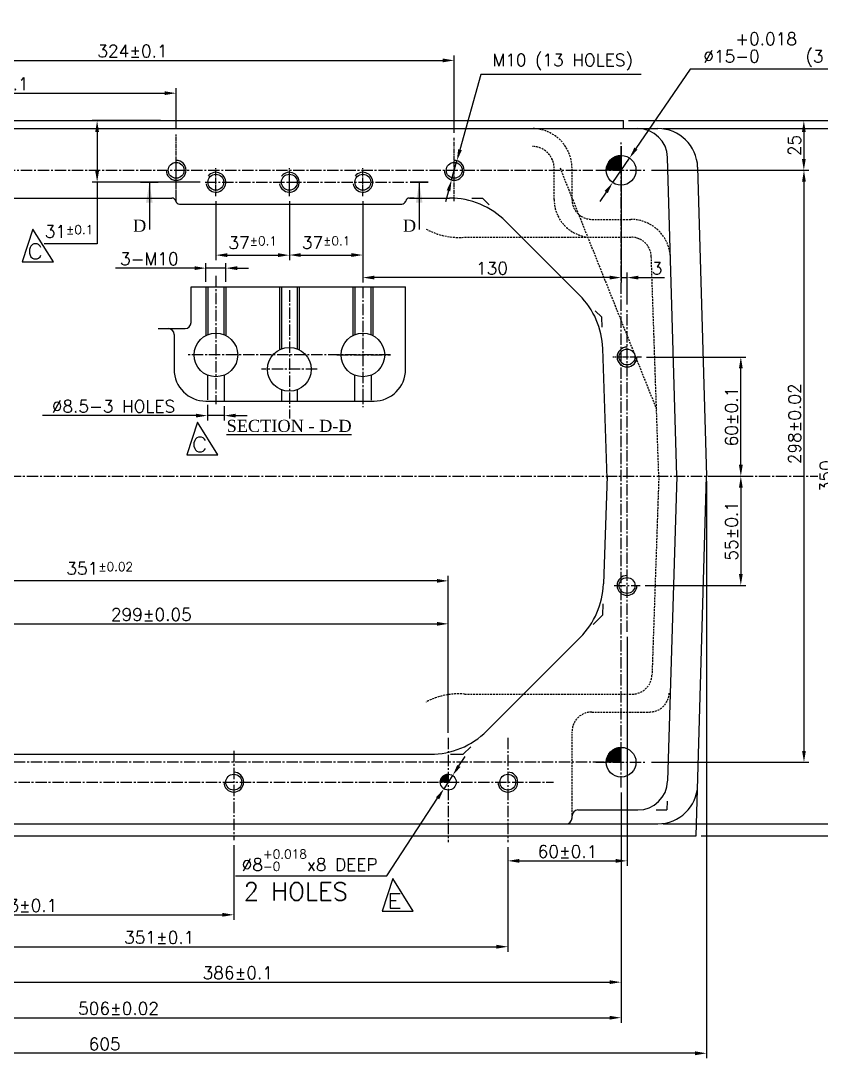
# Model space of a CAD drawing. Header units: millimetres. Extents: x -4466 to 20635, y -2270 to 9154.
# Drawn here: x 16196 to 16599, y 8111 to 8633 of the extents above; entities that cross this region are included whole.
import ezdxf

# ---------------------------------------------------------------- set-up
doc = ezdxf.new("R2010")
doc.units = ezdxf.units.MM
doc.header["$LTSCALE"] = 0.3
doc.header["$PDSIZE"] = -50
doc.linetypes.add('CENTER2', pattern=[28.575, 19.05, -3.175, 3.175, -3.175])
doc.linetypes.add('HIDDEN2', pattern=[4.7625, 3.175, -1.5875])
doc.layers.add('AM_8', color=1, linetype='Continuous', lineweight=25)
doc.layers.add('center', color=1, linetype='CENTER2')
doc.layers.add('hidden', color=4, linetype='HIDDEN2')
doc.styles.add('ROMANTIC', font='romantic.ttf')
doc.styles.add('rs', font='romans.shx')
doc.styles.get("Standard").update_dxf_attribs({"font": 'romans.shx'})
doc.dimstyles.new('ISO-25', dxfattribs={"dimscale": 2.5, "dimtxt": 2.5, "dimasz": 2.5, "dimexe": 0.7, "dimexo": 0.625, "dimtad": 1, "dimdec": 3, "dimlfac": -1, "dimzin": 9, "dimdsep": 46, "dimtxsty": 'Standard', "dimcen": 2.5, "dimclrd": 1, "dimclre": 1, "dimclrt": 7, "dimazin": 0, "dimtfac": 0.65, "dimtdec": 3, "dimtmove": 0, "dimatfit": 3, "dimfxl": 0.7, "dimtolj": 1, "dimarcsym": 0})
doc.dimstyles.new('sarab', dxfattribs={"dimscale": 3, "dimtxt": 2.5, "dimasz": 2.3, "dimexe": 1, "dimexo": 1, "dimtad": 1, "dimdec": 3, "dimdsep": 46, "dimtxsty": 'rs', "dimcen": 0, "dimclrd": 1, "dimclre": 1, "dimclrt": 7, "dimadec": 3, "dimazin": 2, "dimtfac": 1, "dimtdec": 3, "dimtmove": 0, "dimatfit": 3, "dimfxl": 1, "dimarcsym": 0})
doc.dimstyles.new('sarab$0', dxfattribs={"dimscale": 3, "dimtxt": 2.5, "dimasz": 2.3, "dimexe": 1, "dimexo": 1, "dimtad": 1, "dimdec": 3, "dimdsep": 46, "dimtxsty": 'rs', "dimcen": 0, "dimclrd": 1, "dimclre": 1, "dimclrt": 7, "dimadec": 3, "dimazin": 2, "dimtfac": 1, "dimtdec": 3, "dimtmove": 0, "dimatfit": 3, "dimfxl": 1, "dimarcsym": 0})
doc.dimstyles.new('sarab$3', dxfattribs={"dimscale": 3, "dimtxt": 2.5, "dimasz": 2.3, "dimexe": 1, "dimexo": 1, "dimtad": 1, "dimdec": 3, "dimdsep": 46, "dimtxsty": 'rs', "dimcen": 0, "dimclrd": 1, "dimclre": 1, "dimclrt": 7, "dimadec": 3, "dimazin": 2, "dimtfac": 1, "dimtdec": 3, "dimtmove": 0, "dimatfit": 3, "dimfxl": 1, "dimarcsym": 0})
pattern_1 = [(45, (12785.60478, 5609.62534), (-0.0707106781, 0.0707106781), [])]

# ---------------------------------------------------------------- blocks, each defined once
blk = doc.blocks.new('*D691')
at = {"color": 1, "lineweight": -2, "transparency": 16777216}
for p, q in [((16541.52, 8401.45), (16541.52, 8110.95)), ((15936.52, 8174.45), (15936.52, 8110.95)), ((16535.77, 8113.45), (15942.27, 8113.45))]:
    blk.add_line(p, q, dxfattribs=at)
at = {"color": 1, "transparency": 16777216}
for points in [[(15942.27, 8114.41), (15942.27, 8112.49), (15936.52, 8113.45)], [(16535.77, 8114.41), (16535.77, 8112.49), (16541.52, 8113.45)]]:
    blk.add_solid(points, dxfattribs=at)
at = {"layer": 'Defpoints', "color": 0, "transparency": 16777216}
for p in [(16541.52, 8403.95), (15936.52, 8176.95), (15936.52, 8113.45)]:
    blk.add_point(p, dxfattribs=at)
at = {"color": 7, "transparency": 16777216, "insert": (16238.51, 8118.13), "char_height": 6.25, "attachment_point": 5, "style": 'rs'}
blk.add_mtext('605', dxfattribs=at)
blk = doc.blocks.new('*D652')
at = {"color": 1, "lineweight": -2, "transparency": 16777216}
for p, q in [((16090.52, 8218.89), (16090.52, 8180.66)), ((16303.52, 8218.27), (16303.52, 8180.66)), ((16096.27, 8183.16), (16297.77, 8183.16))]:
    blk.add_line(p, q, dxfattribs=at)
at = {"color": 1, "transparency": 16777216}
for points in [[(16096.27, 8184.12), (16096.27, 8182.21), (16090.52, 8183.16)], [(16297.77, 8184.12), (16297.77, 8182.21), (16303.52, 8183.16)]]:
    blk.add_solid(points, dxfattribs=at)
at = {"layer": 'Defpoints', "color": 0, "transparency": 16777216}
for p in [(16090.52, 8221.39), (16303.52, 8220.77), (16303.52, 8183.16)]:
    blk.add_point(p, dxfattribs=at)
at = {"color": 7, "transparency": 16777216, "insert": (16197.02, 8187.85), "char_height": 6.25, "attachment_point": 5, "style": 'rs'}
blk.add_mtext('213±0.1', dxfattribs=at)
blk = doc.blocks.new('*D653')
at = {"color": 1, "lineweight": -2, "transparency": 16777216}
for p, q in [((16090.52, 8220.45), (16090.52, 8164.59)), ((16441.52, 8217.26), (16441.52, 8164.59)), ((16096.27, 8167.09), (16435.77, 8167.09))]:
    blk.add_line(p, q, dxfattribs=at)
at = {"color": 1, "transparency": 16777216}
for points in [[(16096.27, 8168.05), (16096.27, 8166.13), (16090.52, 8167.09)], [(16435.77, 8168.05), (16435.77, 8166.13), (16441.52, 8167.09)]]:
    blk.add_solid(points, dxfattribs=at)
at = {"layer": 'Defpoints', "color": 0, "transparency": 16777216}
for p in [(16090.52, 8222.95), (16441.52, 8219.76), (16441.52, 8167.09)]:
    blk.add_point(p, dxfattribs=at)
at = {"color": 7, "transparency": 16777216, "insert": (16266.02, 8171.77), "char_height": 6.25, "attachment_point": 5, "style": 'rs'}
blk.add_mtext('351±0.1', dxfattribs=at)
blk = doc.blocks.new('*D692')
at = {"color": 1, "lineweight": -2, "transparency": 16777216}
for p, q in [((16498.52, 8244.68), (16498.52, 8146.75)), ((16112.52, 8222.95), (16112.52, 8146.75)), ((16118.27, 8149.25), (16492.77, 8149.25))]:
    blk.add_line(p, q, dxfattribs=at)
at = {"color": 1, "transparency": 16777216}
for points in [[(16118.27, 8150.21), (16118.27, 8148.29), (16112.52, 8149.25)], [(16492.77, 8150.21), (16492.77, 8148.29), (16498.52, 8149.25)]]:
    blk.add_solid(points, dxfattribs=at)
at = {"layer": 'Defpoints', "color": 0, "transparency": 16777216}
for p in [(16498.52, 8247.18), (16112.52, 8225.45), (16498.52, 8149.25)]:
    blk.add_point(p, dxfattribs=at)
at = {"color": 7, "transparency": 16777216, "insert": (16305.52, 8153.94), "char_height": 6.25, "attachment_point": 5, "style": 'rs'}
blk.add_mtext('386±0.1', dxfattribs=at)
blk = doc.blocks.new('*D654')
at = {"color": 1, "lineweight": -2, "transparency": 16777216}
for p, q in [((16513.79, 8557.95), (16593.09, 8557.95)), ((16590.59, 8552.2), (16590.59, 8265.7)), ((16513.79, 8259.95), (16593.09, 8259.95))]:
    blk.add_line(p, q, dxfattribs=at)
at = {"color": 1, "transparency": 16777216}
for points in [[(16589.63, 8552.2), (16591.54, 8552.2), (16590.59, 8557.95)], [(16589.63, 8265.7), (16591.54, 8265.7), (16590.59, 8259.95)]]:
    blk.add_solid(points, dxfattribs=at)
at = {"layer": 'Defpoints', "color": 0, "transparency": 16777216}
for p in [(16511.29, 8557.95), (16511.29, 8259.95), (16590.59, 8259.95)]:
    blk.add_point(p, dxfattribs=at)
at = {"color": 7, "transparency": 16777216, "insert": (16585.9, 8430.34), "char_height": 6.25, "attachment_point": 5, "rotation": 90, "style": 'rs'}
blk.add_mtext('298±0.02', dxfattribs=at)
blk = doc.blocks.new('*D655')
at = {"color": 1, "lineweight": -2, "transparency": 16777216}
for p, q in [((16501.52, 8323.09), (16501.52, 8207.81)), ((16441.52, 8217.26), (16441.52, 8207.81)), ((16447.27, 8210.31), (16495.77, 8210.31))]:
    blk.add_line(p, q, dxfattribs=at)
at = {"color": 1, "transparency": 16777216}
for points in [[(16447.27, 8211.27), (16447.27, 8209.35), (16441.52, 8210.31)], [(16495.77, 8211.27), (16495.77, 8209.35), (16501.52, 8210.31)]]:
    blk.add_solid(points, dxfattribs=at)
at = {"layer": 'Defpoints', "color": 0, "transparency": 16777216}
for p in [(16501.52, 8325.59), (16441.52, 8219.76), (16501.52, 8210.31)]:
    blk.add_point(p, dxfattribs=at)
at = {"color": 7, "transparency": 16777216, "insert": (16471.52, 8215), "char_height": 6.25, "attachment_point": 5, "style": 'rs'}
blk.add_mtext('60±0.1', dxfattribs=at)
blk = doc.blocks.new('*D696')
at = {"color": 1, "lineweight": -2, "transparency": 16777216}
for p, q in [((15992.52, 8257.45), (15992.52, 8128.85)), ((16498.52, 8242.18), (16498.52, 8128.85)), ((15998.27, 8131.35), (16492.77, 8131.35))]:
    blk.add_line(p, q, dxfattribs=at)
at = {"color": 1, "transparency": 16777216}
for points in [[(15998.27, 8132.31), (15998.27, 8130.39), (15992.52, 8131.35)], [(16492.77, 8132.31), (16492.77, 8130.39), (16498.52, 8131.35)]]:
    blk.add_solid(points, dxfattribs=at)
at = {"layer": 'Defpoints', "color": 0, "transparency": 16777216}
for p in [(15992.52, 8259.95), (16498.52, 8244.68), (16498.52, 8131.35)]:
    blk.add_point(p, dxfattribs=at)
at = {"color": 7, "transparency": 16777216, "insert": (16245.52, 8136.04), "char_height": 6.25, "attachment_point": 5, "style": 'rs'}
blk.add_mtext('506±0.02', dxfattribs=at)
blk = doc.blocks.new('*D697')
at = {"color": 1, "lineweight": -2, "transparency": 16777216}
for p, q in [((16090.52, 8592.45), (16090.52, 8599.28)), ((16274.52, 8578.59), (16274.52, 8599.28)), ((16096.27, 8596.78), (16268.77, 8596.78))]:
    blk.add_line(p, q, dxfattribs=at)
at = {"color": 1, "transparency": 16777216}
for points in [[(16096.27, 8597.74), (16096.27, 8595.83), (16090.52, 8596.78)], [(16268.77, 8597.74), (16268.77, 8595.83), (16274.52, 8596.78)]]:
    blk.add_solid(points, dxfattribs=at)
at = {"layer": 'Defpoints', "color": 0, "transparency": 16777216}
for p in [(16274.52, 8596.78), (16090.52, 8589.95), (16274.52, 8576.09)]:
    blk.add_point(p, dxfattribs=at)
at = {"color": 7, "transparency": 16777216, "insert": (16182.52, 8601.47), "char_height": 6.25, "attachment_point": 5, "style": 'rs'}
blk.add_mtext('184±0.1', dxfattribs=at)
blk = doc.blocks.new('_DatumFilled')
at = {"color": 0, "linetype": 'ByBlock'}
blk.add_solid([(0, 0.577), (-1, 0), (0, -0.577)], dxfattribs=at)
blk = doc.blocks.new('*D698')
at = {"color": 1, "lineweight": -2, "transparency": 16777216}
for p, q in [((16090.52, 8585.45), (16090.52, 8615.77)), ((16096.27, 8613.27), (16408.77, 8613.27)), ((16414.52, 8576.84), (16414.52, 8615.77))]:
    blk.add_line(p, q, dxfattribs=at)
at = {"color": 1, "transparency": 16777216}
for points in [[(16096.27, 8614.23), (16096.27, 8612.32), (16090.52, 8613.27)], [(16408.77, 8614.23), (16408.77, 8612.32), (16414.52, 8613.27)]]:
    blk.add_solid(points, dxfattribs=at)
at = {"layer": 'Defpoints', "color": 0, "transparency": 16777216}
for p in [(16414.52, 8613.27), (16090.52, 8582.95), (16414.52, 8574.34)]:
    blk.add_point(p, dxfattribs=at)
at = {"color": 7, "transparency": 16777216, "insert": (16252.52, 8617.96), "char_height": 6.25, "attachment_point": 5, "style": 'rs'}
blk.add_mtext('324±0.1', dxfattribs=at)
blk = doc.blocks.new('*D699')
at = {"color": 1, "lineweight": -2, "transparency": 16777216}
for p, q in [((16544.02, 8403.95), (16561.3, 8403.95)), ((16558.8, 8398.2), (16558.8, 8354.7)), ((16510.59, 8348.95), (16561.3, 8348.95))]:
    blk.add_line(p, q, dxfattribs=at)
at = {"color": 1, "transparency": 16777216}
for points in [[(16557.85, 8398.2), (16559.76, 8398.2), (16558.8, 8403.95)], [(16557.85, 8354.7), (16559.76, 8354.7), (16558.8, 8348.95)]]:
    blk.add_solid(points, dxfattribs=at)
at = {"layer": 'Defpoints', "color": 0, "transparency": 16777216}
for p in [(16541.52, 8403.95), (16508.09, 8348.95), (16558.8, 8348.95)]:
    blk.add_point(p, dxfattribs=at)
at = {"color": 7, "transparency": 16777216, "insert": (16554.12, 8376.45), "char_height": 6.25, "attachment_point": 5, "rotation": 90, "style": 'rs'}
blk.add_mtext('55±0.1', dxfattribs=at)
blk = doc.blocks.new('*D700')
at = {"color": 1, "lineweight": -2, "transparency": 16777216}
for p, q in [((16511.25, 8463.95), (16561.3, 8463.95)), ((16558.8, 8409.7), (16558.8, 8458.2)), ((16544.02, 8403.95), (16561.3, 8403.95))]:
    blk.add_line(p, q, dxfattribs=at)
at = {"color": 1, "transparency": 16777216}
for points in [[(16557.85, 8458.2), (16559.76, 8458.2), (16558.8, 8463.95)], [(16557.85, 8409.7), (16559.76, 8409.7), (16558.8, 8403.95)]]:
    blk.add_solid(points, dxfattribs=at)
at = {"layer": 'Defpoints', "color": 0, "transparency": 16777216}
for p in [(16508.75, 8463.95), (16558.8, 8463.95), (16541.52, 8403.95)]:
    blk.add_point(p, dxfattribs=at)
at = {"color": 7, "transparency": 16777216, "insert": (16554.12, 8433.95), "char_height": 6.25, "attachment_point": 5, "rotation": 90, "style": 'rs'}
blk.add_mtext('60±0.1', dxfattribs=at)
blk = doc.blocks.new('*D701')
at = {"color": 1, "lineweight": -2, "transparency": 16777216}
for p, q in [((16519.58, 8578.95), (16608.81, 8578.95)), ((16606.31, 8573.2), (16606.31, 8234.7)), ((16519.58, 8228.95), (16608.81, 8228.95))]:
    blk.add_line(p, q, dxfattribs=at)
at = {"color": 1, "transparency": 16777216}
for points in [[(16605.35, 8573.2), (16607.27, 8573.2), (16606.31, 8578.95)], [(16605.35, 8234.7), (16607.27, 8234.7), (16606.31, 8228.95)]]:
    blk.add_solid(points, dxfattribs=at)
at = {"layer": 'Defpoints', "color": 0, "transparency": 16777216}
for p in [(16517.08, 8578.95), (16517.08, 8228.95), (16606.31, 8228.95)]:
    blk.add_point(p, dxfattribs=at)
at = {"color": 7, "transparency": 16777216, "insert": (16601.62, 8403.95), "char_height": 6.25, "attachment_point": 5, "rotation": 90, "style": 'rs'}
blk.add_mtext('350', dxfattribs=at)
blk = doc.blocks.new('*D702')
at = {"color": 1, "lineweight": -2, "transparency": 16777216}
for p, q in [((16502.27, 8582.95), (16651.06, 8582.95)), ((16648.56, 8228.7), (16648.56, 8577.2)), ((16538.84, 8222.95), (16651.06, 8222.95))]:
    blk.add_line(p, q, dxfattribs=at)
at = {"color": 1, "transparency": 16777216}
for points in [[(16647.61, 8577.2), (16649.52, 8577.2), (16648.56, 8582.95)], [(16647.61, 8228.7), (16649.52, 8228.7), (16648.56, 8222.95)]]:
    blk.add_solid(points, dxfattribs=at)
at = {"layer": 'Defpoints', "color": 0, "transparency": 16777216}
for p in [(16499.77, 8582.95), (16648.56, 8582.95), (16536.34, 8222.95)]:
    blk.add_point(p, dxfattribs=at)
at = {"color": 7, "transparency": 16777216, "insert": (16643.88, 8403.95), "char_height": 6.25, "attachment_point": 5, "rotation": 90, "style": 'rs'}
blk.add_mtext('360±0.1', dxfattribs=at)
blk = doc.blocks.new('*D706')
at = {"color": 1, "lineweight": -2, "transparency": 16777216}
for p, q in [((16427.95, 8606.12), (16417.4, 8568.31)), ((16508.68, 8606.12), (16427.95, 8606.12)), ((16413.17, 8553.14), (16415.86, 8562.77)), ((16411.63, 8547.6), (16410.08, 8542.06))]:
    blk.add_line(p, q, dxfattribs=at)
at = {"color": 1, "transparency": 16777216}
for points in [[(16416.48, 8568.57), (16418.33, 8568.05), (16415.86, 8562.77)], [(16410.7, 8547.86), (16412.55, 8547.34), (16413.17, 8553.14)]]:
    blk.add_solid(points, dxfattribs=at)
at = {"layer": 'Defpoints', "color": 0, "transparency": 16777216}
for p in [(16415.86, 8562.77), (16413.17, 8553.14)]:
    blk.add_point(p, dxfattribs=at)
at = {"color": 7, "transparency": 16777216, "insert": (16469.1, 8612.45), "char_height": 6.25, "attachment_point": 5, "style": 'rs'}
blk.add_mtext('M10 (13 HOLES)', dxfattribs=at)
blk = doc.blocks.new('*D707')
at = {"color": 1, "lineweight": -2, "transparency": 16777216}
for p, q in [((16533.37, 8608.8), (16506.01, 8568.88)), ((16640.29, 8608.8), (16533.37, 8608.8)), ((16494.28, 8551.77), (16502.76, 8564.14)), ((16491.02, 8547.02), (16487.77, 8542.28))]:
    blk.add_line(p, q, dxfattribs=at)
at = {"color": 1, "transparency": 16777216}
for points in [[(16505.22, 8569.42), (16506.8, 8568.34), (16502.76, 8564.14)], [(16490.23, 8547.57), (16491.81, 8546.48), (16494.28, 8551.77)]]:
    blk.add_solid(points, dxfattribs=at)
at = {"layer": 'Defpoints', "color": 0, "transparency": 16777216}
for p in [(16502.76, 8564.14), (16494.28, 8551.77)]:
    blk.add_point(p, dxfattribs=at)
at = {"color": 7, "transparency": 16777216, "insert": (16587.61, 8618.7), "char_height": 6.25, "attachment_point": 5, "style": 'rs'}
blk.add_mtext('∅15\\S+0.018^ -0; (3 HOLES)', dxfattribs=at)
blk = doc.blocks.new('*D683')
at = {"color": 1, "lineweight": -2, "transparency": 16777216}
for p, q in [((16294.52, 8542.45), (16294.52, 8512.74)), ((16331.52, 8542.45), (16331.52, 8512.74)), ((16300.27, 8515.24), (16325.77, 8515.24))]:
    blk.add_line(p, q, dxfattribs=at)
at = {"color": 1, "transparency": 16777216}
for points in [[(16300.27, 8516.2), (16300.27, 8514.28), (16294.52, 8515.24)], [(16325.77, 8516.2), (16325.77, 8514.28), (16331.52, 8515.24)]]:
    blk.add_solid(points, dxfattribs=at)
at = {"layer": 'Defpoints', "color": 0, "transparency": 16777216}
for p in [(16294.52, 8544.95), (16331.52, 8544.95), (16331.52, 8515.24)]:
    blk.add_point(p, dxfattribs=at)
at = {"color": 7, "transparency": 16777216, "insert": (16313.02, 8521.49), "char_height": 6.25, "attachment_point": 5, "style": 'rs'}
blk.add_mtext('37{}{\\A0;{\\H1.5x;}{\\A2;\\H0.71x;\\C2;%%p0.1}}', dxfattribs=at)
blk = doc.blocks.new('*D684')
at = {"color": 1, "lineweight": -2, "transparency": 16777216}
for p, q in [((16331.52, 8542.45), (16331.52, 8512.8)), ((16368.52, 8542.45), (16368.52, 8512.8)), ((16337.27, 8515.3), (16362.77, 8515.3))]:
    blk.add_line(p, q, dxfattribs=at)
at = {"color": 1, "transparency": 16777216}
for points in [[(16337.27, 8516.26), (16337.27, 8514.35), (16331.52, 8515.3)], [(16362.77, 8516.26), (16362.77, 8514.35), (16368.52, 8515.3)]]:
    blk.add_solid(points, dxfattribs=at)
at = {"layer": 'Defpoints', "color": 0, "transparency": 16777216}
for p in [(16331.52, 8544.95), (16368.52, 8544.95), (16368.52, 8515.3)]:
    blk.add_point(p, dxfattribs=at)
at = {"color": 7, "transparency": 16777216, "insert": (16350.02, 8521.55), "char_height": 6.25, "attachment_point": 5, "style": 'rs'}
blk.add_mtext('37{}{\\A0;{\\H1.5x;}{\\A2;\\H0.71x;\\C2;%%p0.1}}', dxfattribs=at)
blk = doc.blocks.new('*D685')
at = {"color": 1, "lineweight": -2, "transparency": 16777216}
for p, q in [((16498.52, 8570.09), (16498.52, 8501.45)), ((16368.52, 8526.45), (16368.52, 8501.45)), ((16492.77, 8503.95), (16374.27, 8503.95))]:
    blk.add_line(p, q, dxfattribs=at)
at = {"color": 1, "transparency": 16777216}
for points in [[(16374.27, 8504.91), (16374.27, 8503), (16368.52, 8503.95)], [(16492.77, 8504.91), (16492.77, 8503), (16498.52, 8503.95)]]:
    blk.add_solid(points, dxfattribs=at)
at = {"layer": 'Defpoints', "color": 0, "transparency": 16777216}
for p in [(16498.52, 8572.59), (16368.52, 8528.95), (16368.52, 8503.95)]:
    blk.add_point(p, dxfattribs=at)
at = {"color": 7, "transparency": 16777216, "insert": (16433.52, 8508.64), "char_height": 6.25, "attachment_point": 5, "style": 'rs'}
blk.add_mtext('130', dxfattribs=at)
blk = doc.blocks.new('*D686')
at = {"color": 1, "lineweight": -2, "transparency": 16777216}
for p, q in [((16492.77, 8503.93), (16487.02, 8503.93)), ((16498.52, 8503.93), (16501.52, 8503.93)), ((16501.52, 8490.37), (16501.52, 8506.43)), ((16507.27, 8503.93), (16520.31, 8503.93)), ((16498.52, 8501.45), (16498.52, 8501.43))]:
    blk.add_line(p, q, dxfattribs=at)
at = {"color": 1, "transparency": 16777216}
for points in [[(16492.77, 8504.89), (16492.77, 8502.97), (16498.52, 8503.93)], [(16507.27, 8504.89), (16507.27, 8502.97), (16501.52, 8503.93)]]:
    blk.add_solid(points, dxfattribs=at)
at = {"layer": 'Defpoints', "color": 0, "transparency": 16777216}
for p in [(16498.52, 8503.95), (16501.52, 8503.93), (16501.52, 8487.87)]:
    blk.add_point(p, dxfattribs=at)
at = {"color": 7, "transparency": 16777216, "insert": (16516.66, 8508.62), "char_height": 6.25, "attachment_point": 5, "style": 'rs'}
blk.add_mtext('3', dxfattribs=at)
blk = doc.blocks.new('*D690')
at = {"color": 1, "lineweight": -2, "transparency": 16777216}
for p, q in [((16266.69, 8582.95), (16232.23, 8582.95)), ((16234.73, 8577.2), (16234.73, 8557.7)), ((16286.62, 8551.95), (16232.23, 8551.95)), ((16234.73, 8551.95), (16234.73, 8520.91)), ((16234.73, 8520.91), (16208, 8520.91))]:
    blk.add_line(p, q, dxfattribs=at)
at = {"color": 1, "transparency": 16777216}
for points in [[(16233.77, 8577.2), (16235.69, 8577.2), (16234.73, 8582.95)], [(16233.77, 8557.7), (16235.69, 8557.7), (16234.73, 8551.95)]]:
    blk.add_solid(points, dxfattribs=at)
at = {"layer": 'Defpoints', "color": 0, "transparency": 16777216}
for p in [(16269.19, 8582.95), (16234.73, 8551.95), (16289.12, 8551.95)]:
    blk.add_point(p, dxfattribs=at)
at = {"color": 7, "transparency": 16777216, "insert": (16220.58, 8527.16), "char_height": 6.25, "attachment_point": 5, "style": 'rs'}
blk.add_mtext('31{}{\\A0;{\\H1.5x;}{\\A2;\\H0.71x;\\C2;%%p0.1}}', dxfattribs=at)
blk = doc.blocks.new('*D638')
at = {"color": 1, "lineweight": -2, "transparency": 16777216}
for p, q in [((16290.27, 8439.84), (16290.27, 8431.96)), ((16298.77, 8439.26), (16298.77, 8431.96)), ((16284.52, 8434.46), (16207.19, 8434.46)), ((16298.77, 8434.46), (16290.27, 8434.46)), ((16304.52, 8434.46), (16310.27, 8434.46))]:
    blk.add_line(p, q, dxfattribs=at)
at = {"color": 1, "transparency": 16777216}
for points in [[(16284.52, 8435.42), (16284.52, 8433.5), (16290.27, 8434.46)], [(16304.52, 8435.42), (16304.52, 8433.5), (16298.77, 8434.46)]]:
    blk.add_solid(points, dxfattribs=at)
at = {"layer": 'Defpoints', "color": 0, "transparency": 16777216}
for p in [(16290.27, 8442.34), (16298.77, 8441.76), (16290.27, 8434.46)]:
    blk.add_point(p, dxfattribs=at)
at = {"color": 7, "transparency": 16777216, "insert": (16242.98, 8439.15), "char_height": 6.25, "attachment_point": 5, "style": 'rs'}
blk.add_mtext('%%C8.5-3 HOLES', dxfattribs=at)
blk = doc.blocks.new('*D660')
at = {"color": 1, "lineweight": -2, "transparency": 16777216}
for p, q in [((16283.77, 8508.7), (16243.94, 8508.7)), ((16289.52, 8501.76), (16289.52, 8511.2)), ((16299.52, 8508.7), (16289.52, 8508.7)), ((16299.52, 8501.76), (16299.52, 8511.2)), ((16305.27, 8508.7), (16311.02, 8508.7))]:
    blk.add_line(p, q, dxfattribs=at)
at = {"color": 1, "transparency": 16777216}
for points in [[(16283.77, 8509.66), (16283.77, 8507.74), (16289.52, 8508.7)], [(16305.27, 8509.66), (16305.27, 8507.74), (16299.52, 8508.7)]]:
    blk.add_solid(points, dxfattribs=at)
at = {"layer": 'Defpoints', "color": 0, "transparency": 16777216}
for p in [(16299.52, 8508.7), (16289.52, 8499.26), (16299.52, 8499.26)]:
    blk.add_point(p, dxfattribs=at)
at = {"color": 7, "transparency": 16777216, "insert": (16260.98, 8513.38), "char_height": 6.25, "attachment_point": 5, "style": 'rs'}
blk.add_mtext('3-M10', dxfattribs=at)
blk = doc.blocks.new('*D661')
at = {"color": 1, "lineweight": -2, "transparency": 16777216}
for p, q in [((16502.27, 8582.95), (16633.81, 8582.95)), ((16631.31, 8409.7), (16631.31, 8577.2)), ((16616.32, 8403.95), (16633.81, 8403.95))]:
    blk.add_line(p, q, dxfattribs=at)
at = {"color": 1, "transparency": 16777216}
for points in [[(16630.35, 8577.2), (16632.27, 8577.2), (16631.31, 8582.95)], [(16630.35, 8409.7), (16632.27, 8409.7), (16631.31, 8403.95)]]:
    blk.add_solid(points, dxfattribs=at)
at = {"layer": 'Defpoints', "color": 0, "transparency": 16777216}
for p in [(16499.77, 8582.95), (16631.31, 8582.95), (16613.82, 8403.95)]:
    blk.add_point(p, dxfattribs=at)
at = {"color": 7, "transparency": 16777216, "insert": (16626.62, 8493.45), "char_height": 6.25, "attachment_point": 5, "rotation": 90, "style": 'rs'}
blk.add_mtext('179', dxfattribs=at)
blk = doc.blocks.new('*D715')
at = {"color": 1, "lineweight": -2, "transparency": 16777216}
for p, q in [((16060.52, 8565.41), (16060.52, 8348.77)), ((16411.52, 8274.78), (16411.52, 8353.77)), ((16405.77, 8351.27), (16066.27, 8351.27))]:
    blk.add_line(p, q, dxfattribs=at)
at = {"color": 1, "transparency": 16777216}
for points in [[(16066.27, 8352.22), (16066.27, 8350.31), (16060.52, 8351.27)], [(16405.77, 8352.22), (16405.77, 8350.31), (16411.52, 8351.27)]]:
    blk.add_solid(points, dxfattribs=at)
at = {"layer": 'Defpoints', "color": 0, "transparency": 16777216}
for p in [(16060.52, 8567.91), (16060.52, 8351.27), (16411.52, 8272.28)]:
    blk.add_point(p, dxfattribs=at)
at = {"color": 7, "transparency": 16777216, "insert": (16236.02, 8357.52), "char_height": 6.25, "attachment_point": 5, "style": 'rs'}
blk.add_mtext('351{}{\\A0;{\\H1.5x;}{\\A2;\\H0.71x;\\C2;%%p0.02}}', dxfattribs=at)
blk = doc.blocks.new('*D716')
at = {"color": 1, "lineweight": -2, "transparency": 16777216}
for p, q in [((16112.52, 8266.45), (16112.52, 8332.13)), ((16411.52, 8274.78), (16411.52, 8332.13)), ((16118.27, 8329.63), (16405.77, 8329.63))]:
    blk.add_line(p, q, dxfattribs=at)
at = {"color": 1, "transparency": 16777216}
for points in [[(16118.27, 8330.59), (16118.27, 8328.67), (16112.52, 8329.63)], [(16405.77, 8330.59), (16405.77, 8328.67), (16411.52, 8329.63)]]:
    blk.add_solid(points, dxfattribs=at)
at = {"layer": 'Defpoints', "color": 0, "transparency": 16777216}
for p in [(16411.52, 8329.63), (16411.52, 8272.28), (16112.52, 8263.95)]:
    blk.add_point(p, dxfattribs=at)
at = {"color": 7, "transparency": 16777216, "insert": (16262.02, 8334.32), "char_height": 6.25, "attachment_point": 5, "style": 'rs'}
blk.add_mtext('299±0.05', dxfattribs=at)
blk = doc.blocks.new('*D717')
at = {"color": 1, "lineweight": -2, "transparency": 16777216}
for p, q in [((16416.87, 8258.1), (16420.03, 8262.91)), ((16413.71, 8253.3), (16409.32, 8246.61)), ((16380.56, 8202.83), (16406.16, 8241.8)), ((16304.44, 8202.83), (16380.56, 8202.83))]:
    blk.add_line(p, q, dxfattribs=at)
at = {"color": 1, "transparency": 16777216}
for points in [[(16416.07, 8258.63), (16417.67, 8257.58), (16413.71, 8253.3)], [(16405.36, 8242.33), (16406.96, 8241.28), (16409.32, 8246.61)]]:
    blk.add_solid(points, dxfattribs=at)
at = {"layer": 'Defpoints', "color": 0, "transparency": 16777216}
for p in [(16413.71, 8253.3), (16409.32, 8246.61)]:
    blk.add_point(p, dxfattribs=at)
at = {"color": 7, "transparency": 16777216, "insert": (16341.72, 8210.64), "char_height": 6.25, "attachment_point": 5, "style": 'rs'}
blk.add_mtext('∅8{}{\\A0;{\\H2x;}{\\A2;\\H0.71x;\\C2;\\S+0.018^ -0;}}{{}}x8 DEEP', dxfattribs=at)
blk = doc.blocks.new('*D710')
at = {"color": 1, "lineweight": -2, "transparency": 16777216}
for p, q in [((16502.27, 8582.95), (16593.03, 8582.95)), ((16590.53, 8577.2), (16590.53, 8563.7)), ((16513.79, 8557.95), (16593.03, 8557.95))]:
    blk.add_line(p, q, dxfattribs=at)
at = {"color": 1, "transparency": 16777216}
for points in [[(16589.57, 8577.2), (16591.49, 8577.2), (16590.53, 8582.95)], [(16589.57, 8563.7), (16591.49, 8563.7), (16590.53, 8557.95)]]:
    blk.add_solid(points, dxfattribs=at)
at = {"layer": 'Defpoints', "color": 0, "transparency": 16777216}
for p in [(16499.77, 8582.95), (16511.29, 8557.95), (16590.53, 8557.95)]:
    blk.add_point(p, dxfattribs=at)
at = {"color": 7, "transparency": 16777216, "insert": (16585.84, 8570.45), "char_height": 6.25, "attachment_point": 5, "rotation": 90, "style": 'rs'}
blk.add_mtext('25', dxfattribs=at)

msp = doc.modelspace()

# ---------------------------------------------------------------- hatches: boundary and pattern name
at = {"layer": 'AM_8'}
h = msp.add_hatch(dxfattribs=at)
h.set_pattern_fill('_U', color=256, scale=0.1, angle=45, style=0, pattern_type=0)
h.set_pattern_definition(pattern_1)
edge = h.paths.add_edge_path()
edge.add_line((16491.01554, 8557.95351), (16498.51554, 8557.95351))
edge.add_line((16498.51554, 8557.95351), (16498.51554, 8565.45351))
edge.add_arc((16498.51554, 8557.95351), 7.5, 90, 180)
h = msp.add_hatch(dxfattribs=at)
h.set_pattern_fill('_U', color=256, scale=0.1, angle=45, style=0, pattern_type=0)
h.set_pattern_definition(pattern_1)
edge = h.paths.add_edge_path()
edge.add_arc((16498.51554, 8259.95351), 7.5, 90, 180)
edge.add_line((16491.01554, 8259.95351), (16498.51554, 8259.95351))
edge.add_line((16498.51554, 8259.95351), (16498.51554, 8267.45351))
h = msp.add_hatch(dxfattribs=at)
h.set_pattern_fill('_U', color=256, scale=0.1, angle=45, style=0, pattern_type=0)
h.set_pattern_definition(pattern_1)
edge = h.paths.add_edge_path()
edge.add_line((16407.51554, 8249.95351), (16411.51554, 8249.95351))
edge.add_line((16411.51554, 8249.95351), (16411.51554, 8253.95351))
edge.add_arc((16411.51554, 8249.95351), 4, 90, 180)

# ---------------------------------------------------------------- linework, layer by layer
for p, q in [((16038.61984, 8582.95351), (16499.76554, 8582.95351)), ((16499.76554, 8578.95351), (16499.76554, 8582.95351)), ((16007.33268, 8578.95351), (16517.07881, 8578.95351)), ((16526.51554, 8403.95351), (16521.93187, 8564.38191)), ((16537.07065, 8559.52471), (16541.51554, 8403.95351)), ((16029.68492, 8543.95351), (16272.3734, 8543.95351)), ((16276.24639, 8540.95351), (16388.19978, 8540.95351)), ((16283.8313, 8540.95351), (16388.19978, 8540.95351)), ((16392.01554, 8543.95351), (16412.18357, 8543.95351)), ((16394.32953, 8543.95351), (16392.3008, 8543.95351)), ((16423.2979, 8543.95351), (16428.75212, 8543.95351)), ((16432.05559, 8540.65004), (16428.75212, 8543.95351)), ((16477.60028, 8495.10535), (16440.46785, 8532.23778)), ((16202.43877, 8528.3357), (16197.04346, 8511.89514)), ((16212.68987, 8511.89514), (16202.43877, 8528.3357)), ((16197.04346, 8511.89514), (16212.68987, 8511.89514)), ((16282.01554, 8499.26082), (16390.01554, 8499.26082)), ((16282.01554, 8481.26082), (16282.01554, 8499.26082)), ((16290.51554, 8499.26082), (16290.51554, 8475.25777)), ((16298.51554, 8499.26082), (16298.51554, 8475.25777)), ((16327.51554, 8499.26082), (16327.51554, 8468.00777)), ((16335.51554, 8499.26082), (16335.51554, 8468.00777)), ((16364.51554, 8499.26082), (16364.51554, 8475.25777)), ((16372.51554, 8499.26082), (16372.51554, 8475.25777)), ((16390.01554, 8457.76082), (16390.01554, 8499.26082)), ((16488.75212, 8483.95351), (16485.46325, 8487.24238)), ((16488.92035, 8479.04674), (16488.75212, 8483.95351)), ((16265.51554, 8478.26082), (16279.01554, 8478.26082)), ((16273.51554, 8475.26082), (16273.51554, 8457.76082)), ((16491.53609, 8402.75422), (16489.29252, 8468.1917)), ((16290.26554, 8454.86501), (16290.26554, 8442.3356)), ((16298.76554, 8454.86501), (16298.76554, 8441.76082)), ((16364.26554, 8454.86501), (16364.26554, 8441.76082)), ((16372.76554, 8454.86501), (16372.76554, 8442.26889)), ((16327.51554, 8447.51387), (16327.51554, 8441.76082)), ((16335.51554, 8447.51387), (16335.51554, 8441.76082)), ((16289.51554, 8441.76082), (16374.1874, 8441.76082)), ((16294.51554, 8441.76082), (16368.51554, 8441.76082)), ((16285.26489, 8431.09604), (16279.86958, 8414.65548)), ((16295.51599, 8414.65548), (16285.26489, 8431.09604)), ((16279.86958, 8414.65548), (16295.51599, 8414.65548)), ((16491.49497, 8403.95351), (16489.63538, 8349.71533)), ((16526.51554, 8403.95351), (16521.95118, 8250.59091)), ((16536.34411, 8222.95351), (16541.51554, 8403.95351)), ((16489.29118, 8339.67619), (16489.09497, 8333.95351)), ((16489.09497, 8333.95351), (16484.47217, 8329.33071)), ((16477.94314, 8322.80168), (16430.8107, 8275.66924)), ((16029.68492, 8263.95351), (16402.52643, 8263.95351)), ((16412.6414, 8263.95351), (16419.09497, 8263.95351)), ((16422.90034, 8267.75888), (16419.09497, 8263.95351)), ((16521.64755, 8240.38923), (16521.51554, 8235.95351)), ((16476.81554, 8235.95351), (16506.93503, 8235.95351)), ((16516.13997, 8235.95351), (16521.51554, 8235.95351)), ((16007.33268, 8228.95351), (16517.07881, 8228.95351)), ((16032.8918, 8222.95351), (16536.34411, 8222.95351)), ((16383.67366, 8201.37471), (16378.27834, 8184.93415)), ((16393.92475, 8184.93415), (16383.67366, 8201.37471)), ((16378.27834, 8184.93415), (16393.92475, 8184.93415))]:
    msp.add_line(p, q)
at = {"color": 60}
for p, q in [((16265.54257, 8552.04042), (16256.52567, 8552.04042)), ((16265.54257, 8551.73067), (16256.52567, 8551.73067)), ((16401.39179, 8552.04042), (16392.3749, 8552.04042)), ((16401.39179, 8551.73067), (16392.3749, 8551.73067))]:
    msp.add_line(p, q, dxfattribs=at)
at = {"color": 1}
for p, q in [((16289.51554, 8499.26082), (16289.51554, 8474.80878)), ((16299.51554, 8499.26082), (16299.51554, 8474.80878)), ((16326.51554, 8499.26082), (16326.51554, 8467.55878)), ((16336.51554, 8499.26082), (16336.51554, 8467.55878)), ((16363.51554, 8499.26082), (16363.51554, 8474.80878)), ((16373.51554, 8499.26082), (16373.51554, 8474.80878))]:
    msp.add_line(p, q, dxfattribs=at)
for centre, radius in [((16274.51554, 8557.95351), 4), ((16414.51554, 8557.95351), 4), ((16498.51554, 8557.95351), 7.5), ((16294.51554, 8551.95351), 4), ((16331.51554, 8551.95351), 4), ((16368.51554, 8551.95351), 4), ((16294.51554, 8465.01082), 11), ((16368.51554, 8465.01082), 11), ((16331.51554, 8457.76082), 11), ((16501.51554, 8463.95351), 4), ((16501.51554, 8348.95351), 4), ((16498.51554, 8259.95351), 7.5), ((16303.51554, 8249.95351), 4), ((16411.51554, 8249.95351), 4), ((16441.51554, 8249.95351), 4)]:
    msp.add_circle(centre, radius)
for centre, radius, start, end in [((16506.93799, 8563.95351), 15, 1.636577, 90), ((16517.07881, 8558.95351), 20, 1.636577, 90), ((16274.51554, 8557.95351), 5, 180, 90), ((16414.51554, 8557.95351), 5, 180, 90), ((16272.3734, 8541.95351), 2, 14.4775122, 90), ((16276.24639, 8542.95351), 2, 194.4775122, 270), ((16388.14256, 8542.95351), 2, 270, 345.5224878), ((16392.01554, 8541.95351), 2, 90, 165.5224878), ((16412.18357, 8503.95351), 40, 45, 90), ((16449.31601, 8466.82108), 40, 1.9636575, 45), ((16270.51554, 8475.26082), 3, 0, 90), ((16279.01554, 8481.26082), 3, 270, 0), ((16501.51554, 8463.95351), 5, 90, 0), ((16289.51554, 8457.76082), 16, 180, 270), ((16374.01554, 8457.76082), 16, 270, 0), ((16501.51554, 8348.95351), 5, 90, 0), ((16449.65887, 8351.08595), 40, 315, 358.0363425), ((16402.52643, 8303.95351), 40, 270, 315), ((16303.51554, 8249.95351), 5, 180, 90), ((16441.51554, 8249.95351), 5, 180, 90), ((16506.95533, 8250.95351), 15, 270, 358.2952717), ((16517.07881, 8248.95351), 20, 270, 358.363423), ((16470.81554, 8231.95351), 3, 270, 0), ((16476.81554, 8232.95351), 3, 90, 180)]:
    msp.add_arc(centre, radius, start, end)
for centre in [(16294.51554, 8551.95351), (16331.51554, 8551.95351), (16368.51554, 8551.95351)]:
    msp.add_arc(centre, 5, 188.7394938, 141.5552457, dxfattribs=at)
at = {"layer": 'center', "ltscale": 0.4}
for p, q in [((16274.51554, 8548.50532), (16274.51554, 8576.0854)), ((16414.51554, 8542.46307), (16414.51554, 8574.33941)), ((16294.51554, 8544.95351), (16294.51554, 8558.95351)), ((16294.51554, 8544.95351), (16294.51554, 8558.95351)), ((16331.51554, 8544.95351), (16331.51554, 8558.95351)), ((16331.51554, 8544.95351), (16331.51554, 8558.95351)), ((16331.51554, 8546.16533), (16331.51554, 8556.71045)), ((16368.51554, 8544.95351), (16368.51554, 8558.95351)), ((16368.51554, 8544.95351), (16368.51554, 8558.95351)), ((16508.74614, 8463.95351), (16494.28494, 8463.95351)), ((16489.95571, 8349.95351), (16489.81976, 8349.95351))]:
    msp.add_line(p, q, dxfattribs=at)
at = {"layer": 'center'}
for p, q in [((16498.51554, 8247.18251), (16498.51554, 8572.58889)), ((16274.51554, 8542.46307), (16274.51554, 8561.34133)), ((16136.30527, 8557.95351), (16484.25071, 8557.95351)), ((16485.74453, 8557.95351), (16511.28655, 8557.95351)), ((16289.11554, 8551.95351), (16391.30284, 8551.95351)), ((16294.51554, 8504.78198), (16294.51554, 8440.20899)), ((16368.51554, 8499.30078), (16368.51554, 8438.6341)), ((16331.51554, 8497.53198), (16331.51554, 8432.95899)), ((16501.51554, 8325.59215), (16501.51554, 8487.86745)), ((16382.47424, 8465.01082), (16280.55684, 8465.01082)), ((16355.3854, 8465.01082), (16382.47424, 8465.01082)), ((16345.47424, 8457.76082), (16317.55684, 8457.76082)), ((16002.14144, 8403.95351), (16597.56774, 8403.95351)), ((16495.04952, 8348.95351), (16508.09028, 8348.95351)), ((16411.51554, 8272.28353), (16411.51554, 8219.76116)), ((16441.51554, 8272.28353), (16441.51554, 8219.76116)), ((16303.51554, 8265.74714), (16303.51554, 8220.77499)), ((16490.01554, 8259.95351), (15977.70073, 8259.95351)), ((16485.74453, 8259.95351), (16511.28655, 8259.95351)), ((16135.08688, 8249.95351), (16464.41195, 8249.95351))]:
    msp.add_line(p, q, dxfattribs=at)
at = {"layer": 'hidden'}
for p, q in [((16464.81554, 8543.25351), (16464.81554, 8558.95351)), ((16467.76554, 8559.15351), (16516.35482, 8437.65351)), ((16473.81554, 8543.25351), (16473.81554, 8558.95351)), ((16483.81554, 8533.25351), (16503.38452, 8533.25351)), ((16419.76554, 8524.25351), (16503.72266, 8524.25351)), ((16517.52082, 8403.64512), (16513.71679, 8514.59617)), ((16517.52082, 8404.2619), (16514.08022, 8303.91086)), ((16419.76554, 8294.25351), (16504.08609, 8294.25351)), ((16483.81554, 8285.25351), (16512.78281, 8285.25351)), ((16473.81554, 8231.95351), (16473.81554, 8275.25351))]:
    msp.add_line(p, q, dxfattribs=at)
for centre, radius, start, end in [((16453.81554, 8558.95351), 20, 0, 90), ((16453.81554, 8558.95351), 11, 0, 90), ((16483.81554, 8543.25351), 19, 180, 270), ((16483.81554, 8543.25351), 10, 180, 270), ((16503.38452, 8513.25351), 20, 1.636577, 90), ((16416.96337, 8558.80891), 34.66882, 241.3985013, 274.6360947), ((16503.72266, 8514.25351), 10, 1.9636575, 90), ((16504.08609, 8304.25351), 10, 270, 358.0363425), ((16416.7454, 8259.71649), 34.66882, 85.0024026, 118.239996), ((16512.78281, 8295.25351), 10, 270, 358.0363425), ((16483.81554, 8275.25351), 10, 90, 180)]:
    msp.add_arc(centre, radius, start, end, dxfattribs=at)

# ---------------------------------------------------------------- texts
at = {"style": 'ROMANTIC'}
for s, p in [('D', (16252.81292, 8527.02564)), ('D', (16388.66214, 8527.02564)), ('%%USECTION - D-D', (16299.91053, 8426.23973))]:
    msp.add_text(s, height=6.1, dxfattribs=at).set_placement(p)
at = {"width": 1.2}
for s, p in [('C', (16199.47788, 8513.40043)), ('C', (16282.304, 8416.16077)), ('E', (16380.71277, 8186.43944))]:
    msp.add_text(s, height=7.5, dxfattribs=at).set_placement(p)
msp.add_text('2 HOLES', height=9).set_placement((16308.50407, 8190.43103))

# ---------------------------------------------------------------- dimensions: what is measured, and where the dimension line sits
for p1, p2, text, dimstyle, override, picture, middle in [((16494.2753, 8551.76721), (16502.75578, 8564.13982), '<> (3 HOLES)', 'sarab', {"dimscale": 2.5, "dimgap": 0.625, "dimtoh": 1, "dimdec": 2, "dimcen": 2.5, "dimadec": 1, "dimtol": 1, "dimlim": 0, "dimtp": 0.018, "dimtm": 1e-09, "dimtdec": 3}, '*D707', (16587.61102, 8608.80439)), ((16413.17225, 8553.13733), (16415.85883, 8562.76969), 'M10 (13 HOLES)', 'sarab', {"dimscale": 2.5, "dimtoh": 1, "dimdec": 2, "dimcen": 2.5, "dimadec": 1, "dimtdec": 2}, '*D706', (16469.09689, 8606.12476)), ((16413.71171, 8253.29669), (16409.31937, 8246.61034), '<>{}{\\A0;{\\H2x;}{\\A2;\\H0.71x;\\C2;\\S+0.018^ -0;}}{{}}x8 DEEP', 'sarab$3', {"dimscale": 2.5, "dimtoh": 1, "dimdec": 2, "dimcen": 2.5, "dimadec": 1, "dimtp": 0.018, "dimtm": 1e-09, "dimtdec": 3, "dimtzin": 8}, '*D717', (16341.71654, 8202.8288))]:
    dim = msp.add_diameter_dim_2p(p1=p1, p2=p2, text=text, dimstyle=dimstyle, override=override)
    dim.commit()
    dim.dimension.update_dxf_attribs({"geometry": picture, "text_midpoint": middle, "dimtype": 163})
for base, p1, p2, dimstyle, override, picture, middle in [((16414.51554, 8613.27442), (16090.51554, 8582.95351), (16414.51554, 8574.33941), 'sarab', {"dimscale": 2.5, "dimtoh": 1, "dimdec": 2, "dimcen": 2.5, "dimadec": 1, "dimtol": 1, "dimtp": 0.1, "dimtm": 0.1, "dimtdec": 2, "dimldrblk": 'DatumFilled'}, '*D698', (16252.51554, 8613.27442)), ((16274.51554, 8596.78373), (16090.51554, 8589.94765), (16274.51554, 8576.0854), 'sarab', {"dimscale": 2.5, "dimtoh": 1, "dimdec": 2, "dimcen": 2.5, "dimadec": 1, "dimtol": 1, "dimtp": 0.1, "dimtm": 0.1, "dimtdec": 2, "dimldrblk": 'DatumFilled'}, '*D697', (16182.51554, 8596.78373)), ((16368.51554, 8503.95351), (16498.51554, 8572.58889), (16368.51554, 8528.95351), 'sarab', {"dimscale": 2.5, "dimtoh": 1, "dimdec": 2, "dimcen": 2.5, "dimadec": 1, "dimtdec": 2, "dimldrblk": 'DatumFilled'}, '*D685', (16433.51554, 8503.95351)), ((15936.51554, 8113.4474), (16541.51554, 8403.95351), (15936.51554, 8176.95351), 'sarab', {"dimscale": 2.5, "dimdec": 2, "dimadec": 2, "dimtdec": 2, "dimatfit": 0}, '*D691', (16238.50955, 8113.4474)), ((16411.51554, 8329.62763), (16112.51554, 8263.95351), (16411.51554, 8272.28353), 'sarab$0', {"dimscale": 2.5, "dimtoh": 1, "dimdec": 2, "dimcen": 2.5, "dimadec": 1, "dimtol": 1, "dimtp": 0.05, "dimtm": 0.05, "dimtdec": 2}, '*D716', (16262.01554, 8329.62763)), ((16501.51554, 8210.31212), (16441.51554, 8219.76116), (16501.51554, 8325.59215), 'sarab', {"dimscale": 2.5, "dimtoh": 1, "dimdec": 2, "dimcen": 2.5, "dimadec": 1, "dimtol": 1, "dimtp": 0.1, "dimtm": 0.1, "dimtdec": 2}, '*D655', (16471.51554, 8210.31212)), ((16498.51554, 8131.34869), (15992.51554, 8259.95351), (16498.51554, 8244.68251), 'sarab', {"dimscale": 2.5, "dimtoh": 1, "dimdec": 2, "dimcen": 2.5, "dimadec": 1, "dimtol": 1, "dimtp": 0.02, "dimtm": 0.02, "dimtdec": 2}, '*D696', (16245.51554, 8131.34869)), ((16498.51554, 8149.24998), (16112.51554, 8225.45351), (16498.51554, 8247.18251), 'sarab', {"dimscale": 2.5, "dimtoh": 1, "dimdec": 2, "dimcen": 2.5, "dimadec": 1, "dimtol": 1, "dimtp": 0.1, "dimtm": 0.1, "dimtdec": 2}, '*D692', (16305.51554, 8149.24998)), ((16441.51554, 8167.08731), (16090.51554, 8222.95351), (16441.51554, 8219.76116), 'sarab', {"dimscale": 2.5, "dimtoh": 1, "dimdec": 2, "dimcen": 2.5, "dimadec": 1, "dimtol": 1, "dimtp": 0.1, "dimtm": 0.1, "dimtdec": 2}, '*D653', (16266.01554, 8167.08731))]:
    dim = msp.add_linear_dim(base=base, p1=p1, p2=p2, dimstyle=dimstyle, override=override)
    dim.commit()
    dim.dimension.update_dxf_attribs({"geometry": picture, "text_midpoint": middle, "dimtype": 160})
dim = msp.add_linear_dim(base=(16234.7284, 8551.95351), p1=(16269.19269, 8582.95351), p2=(16289.11554, 8551.95351), angle=90, text='<>{}{\\A0;{\\H1.5x;}{\\A2;\\H0.71x;\\C2;%%p0.1}}', dimstyle='sarab', override={"dimscale": 2.5, "dimtoh": 1, "dimdec": 2, "dimcen": 2.5, "dimadec": 1, "dimtp": 0.1, "dimtm": 0.1, "dimtfac": 0.71, "dimtdec": 2, "dimldrblk": 'DatumFilled', "dimtzin": 8})
dim.commit()
dim.dimension.update_dxf_attribs({"geometry": '*D690', "text_midpoint": (16220.58108, 8520.91134), "dimtype": 160})
for base, p1, p2, override, picture, middle in [((16648.56339, 8582.95351), (16536.34411, 8222.95351), (16499.76554, 8582.95351), {"dimscale": 2.5, "dimtoh": 1, "dimdec": 2, "dimcen": 2.5, "dimadec": 1, "dimtol": 1, "dimtp": 0.1, "dimtm": 0.1, "dimtdec": 2}, '*D702', (16648.56339, 8403.95351)), ((16606.3118, 8228.95351), (16517.07881, 8578.95351), (16517.07881, 8228.95351), {"dimscale": 2.5, "dimtoh": 1, "dimdec": 2, "dimcen": 2.5, "dimadec": 1, "dimtdec": 2}, '*D701', (16606.3118, 8403.95351)), ((16590.58656, 8259.95351), (16511.28655, 8557.95351), (16511.28655, 8259.95351), {"dimscale": 2.5, "dimtoh": 1, "dimdec": 2, "dimcen": 2.5, "dimadec": 1, "dimtol": 1, "dimtp": 0.02, "dimtm": 0.02, "dimtdec": 2}, '*D654', (16590.58656, 8430.33569))]:
    dim = msp.add_linear_dim(base=base, p1=p1, p2=p2, angle=90, dimstyle='sarab', override=override)
    dim.commit()
    dim.dimension.update_dxf_attribs({"geometry": picture, "text_midpoint": middle, "dimtype": 160})
for base, p1, p2, dimstyle, override, picture, middle in [((16631.3118, 8582.95351), (16613.81556, 8403.95351), (16499.76554, 8582.95351), 'sarab', {"dimscale": 2.5, "dimdec": 2, "dimadec": 2, "dimtol": 0, "dimlim": 0, "dimtp": 0.1, "dimtm": 0.1, "dimtfac": 0.71, "dimtdec": 2, "dimatfit": 0, "dimtolj": 0, "dimtzin": 8}, '*D661', (16626.6243, 8493.45351)), ((16590.52705, 8557.95351), (16499.76554, 8582.95351), (16511.28655, 8557.95351), 'sarab$0', {"dimscale": 2.5, "dimdec": 2, "dimadec": 2, "dimtp": 0.1, "dimtm": 0.1, "dimtfac": 0.71, "dimtdec": 2, "dimatfit": 0}, '*D710', (16585.83955, 8570.45351)), ((16558.80471, 8463.95351), (16541.51554, 8403.95351), (16508.74614, 8463.95351), 'sarab', {"dimscale": 2.5, "dimtoh": 1, "dimdec": 2, "dimcen": 2.5, "dimadec": 1, "dimtol": 1, "dimtp": 0.1, "dimtm": 0.1, "dimtdec": 2}, '*D700', (16554.11721, 8433.95351)), ((16558.80471, 8348.95351), (16541.51554, 8403.95351), (16508.09028, 8348.95351), 'sarab', {"dimscale": 2.5, "dimtoh": 1, "dimdec": 2, "dimcen": 2.5, "dimadec": 1, "dimtol": 1, "dimtp": 0.1, "dimtm": 0.1, "dimtdec": 2}, '*D699', (16554.11721, 8376.45351))]:
    dim = msp.add_linear_dim(base=base, p1=p1, p2=p2, angle=90, dimstyle=dimstyle, override=override)
    dim.commit()
    dim.dimension.update_dxf_attribs({"geometry": picture, "text_midpoint": middle})
for base, p1, p2, text, dimstyle, override, picture, middle in [((16060.51554, 8351.26588), (16411.51554, 8272.28353), (16060.51554, 8567.91302), '<>{}{\\A0;{\\H1.5x;}{\\A2;\\H0.71x;\\C2;%%p0.02}}', 'sarab$0', {"dimscale": 2.5, "dimtoh": 1, "dimdec": 2, "dimcen": 2.5, "dimadec": 1, "dimtp": 0.02, "dimtm": 0.02, "dimtdec": 2, "dimldrblk": 'DatumFilled'}, '*D715', (16236.01554, 8351.26588)), ((16299.51554, 8508.69715), (16289.51554, 8499.26082), (16299.51554, 8499.26082), '3-M<>', 'sarab', {"dimscale": 2.5, "dimtoh": 1, "dimdec": 2, "dimcen": 2.5, "dimadec": 1, "dimtp": 0.1, "dimtm": 0.1, "dimtfac": 0.71, "dimtdec": 2, "dimldrblk": 'DatumFilled'}, '*D660', (16260.97685, 8508.69715))]:
    dim = msp.add_linear_dim(base=base, p1=p1, p2=p2, text=text, dimstyle=dimstyle, override=override)
    dim.commit()
    dim.dimension.update_dxf_attribs({"geometry": picture, "text_midpoint": middle, "dimtype": 160})
for base, p1, p2, text, override, picture, middle in [((16331.51554, 8515.24293), (16294.51554, 8544.95351), (16331.51554, 8544.95351), '<>{}{\\A0;{\\H1.5x;}{\\A2;\\H0.71x;\\C2;%%p0.1}}', {"dimscale": 2.5, "dimtoh": 1, "dimdec": 2, "dimcen": 2.5, "dimadec": 1, "dimtol": 0, "dimlim": 0, "dimtp": 0, "dimtm": 0, "dimtfac": 1, "dimtdec": 2, "dimldrblk": 'DatumFilled', "dimtolj": 0, "dimtzin": 8}, '*D683', (16313.01554, 8521.49293)), ((16368.51554, 8515.30455), (16331.51554, 8544.95351), (16368.51554, 8544.95351), '<>{}{\\A0;{\\H1.5x;}{\\A2;\\H0.71x;\\C2;%%p0.1}}', {"dimscale": 2.5, "dimtoh": 1, "dimdec": 2, "dimcen": 2.5, "dimadec": 1, "dimtol": 0, "dimlim": 0, "dimtp": 0, "dimtm": 0, "dimtfac": 1, "dimtdec": 2, "dimldrblk": 'DatumFilled', "dimtolj": 0, "dimtzin": 8}, '*D684', (16350.01554, 8521.55455)), ((16290.26554, 8434.45775), (16298.76554, 8441.76082), (16290.26554, 8442.3356), '%%C<>-3 HOLES', {"dimscale": 2.5, "dimtoh": 1, "dimdec": 2, "dimcen": 2.5, "dimadec": 1, "dimtol": 0, "dimlim": 0, "dimtp": 0.1, "dimtm": 0.1, "dimtfac": 0.71, "dimtdec": 2, "dimldrblk": 'DatumFilled', "dimtolj": 0, "dimtzin": 8}, '*D638', (16242.97685, 8439.14525))]:
    dim = msp.add_linear_dim(base=base, p1=p1, p2=p2, text=text, dimstyle='sarab', override=override)
    dim.commit()
    dim.dimension.update_dxf_attribs({"geometry": picture, "text_midpoint": middle})
for base, p1, p2, override, picture, middle in [((16501.51554, 8503.93083), (16498.51554, 8503.95351), (16501.51554, 8487.86745), {"dimscale": 2.5, "dimtoh": 1, "dimdec": 1, "dimcen": 2.5, "dimadec": 1, "dimtdec": 2, "dimldrblk": 'DatumFilled'}, '*D686', (16516.66137, 8508.61833)), ((16303.51554, 8183.16424), (16090.51554, 8221.39125), (16303.51554, 8220.77499), {"dimscale": 2.5, "dimtoh": 1, "dimdec": 2, "dimcen": 2.5, "dimadec": 1, "dimtol": 1, "dimtp": 0.1, "dimtm": 0.1, "dimtdec": 2}, '*D652', (16197.01554, 8187.85174))]:
    dim = msp.add_linear_dim(base=base, p1=p1, p2=p2, dimstyle='sarab', override=override)
    dim.commit()
    dim.dimension.update_dxf_attribs({"geometry": picture, "text_midpoint": middle})

# ---------------------------------------------------------------- leaders
for points in [[(16261.03412, 8551.73067), (16261.03412, 8528.22467)], [(16396.88335, 8551.73067), (16396.88335, 8528.22467)]]:
    msp.add_leader(points, dimstyle='ISO-25', override={"dimscale": 2, "dimasz": 5})

doc.saveas('drawing.dxf')
